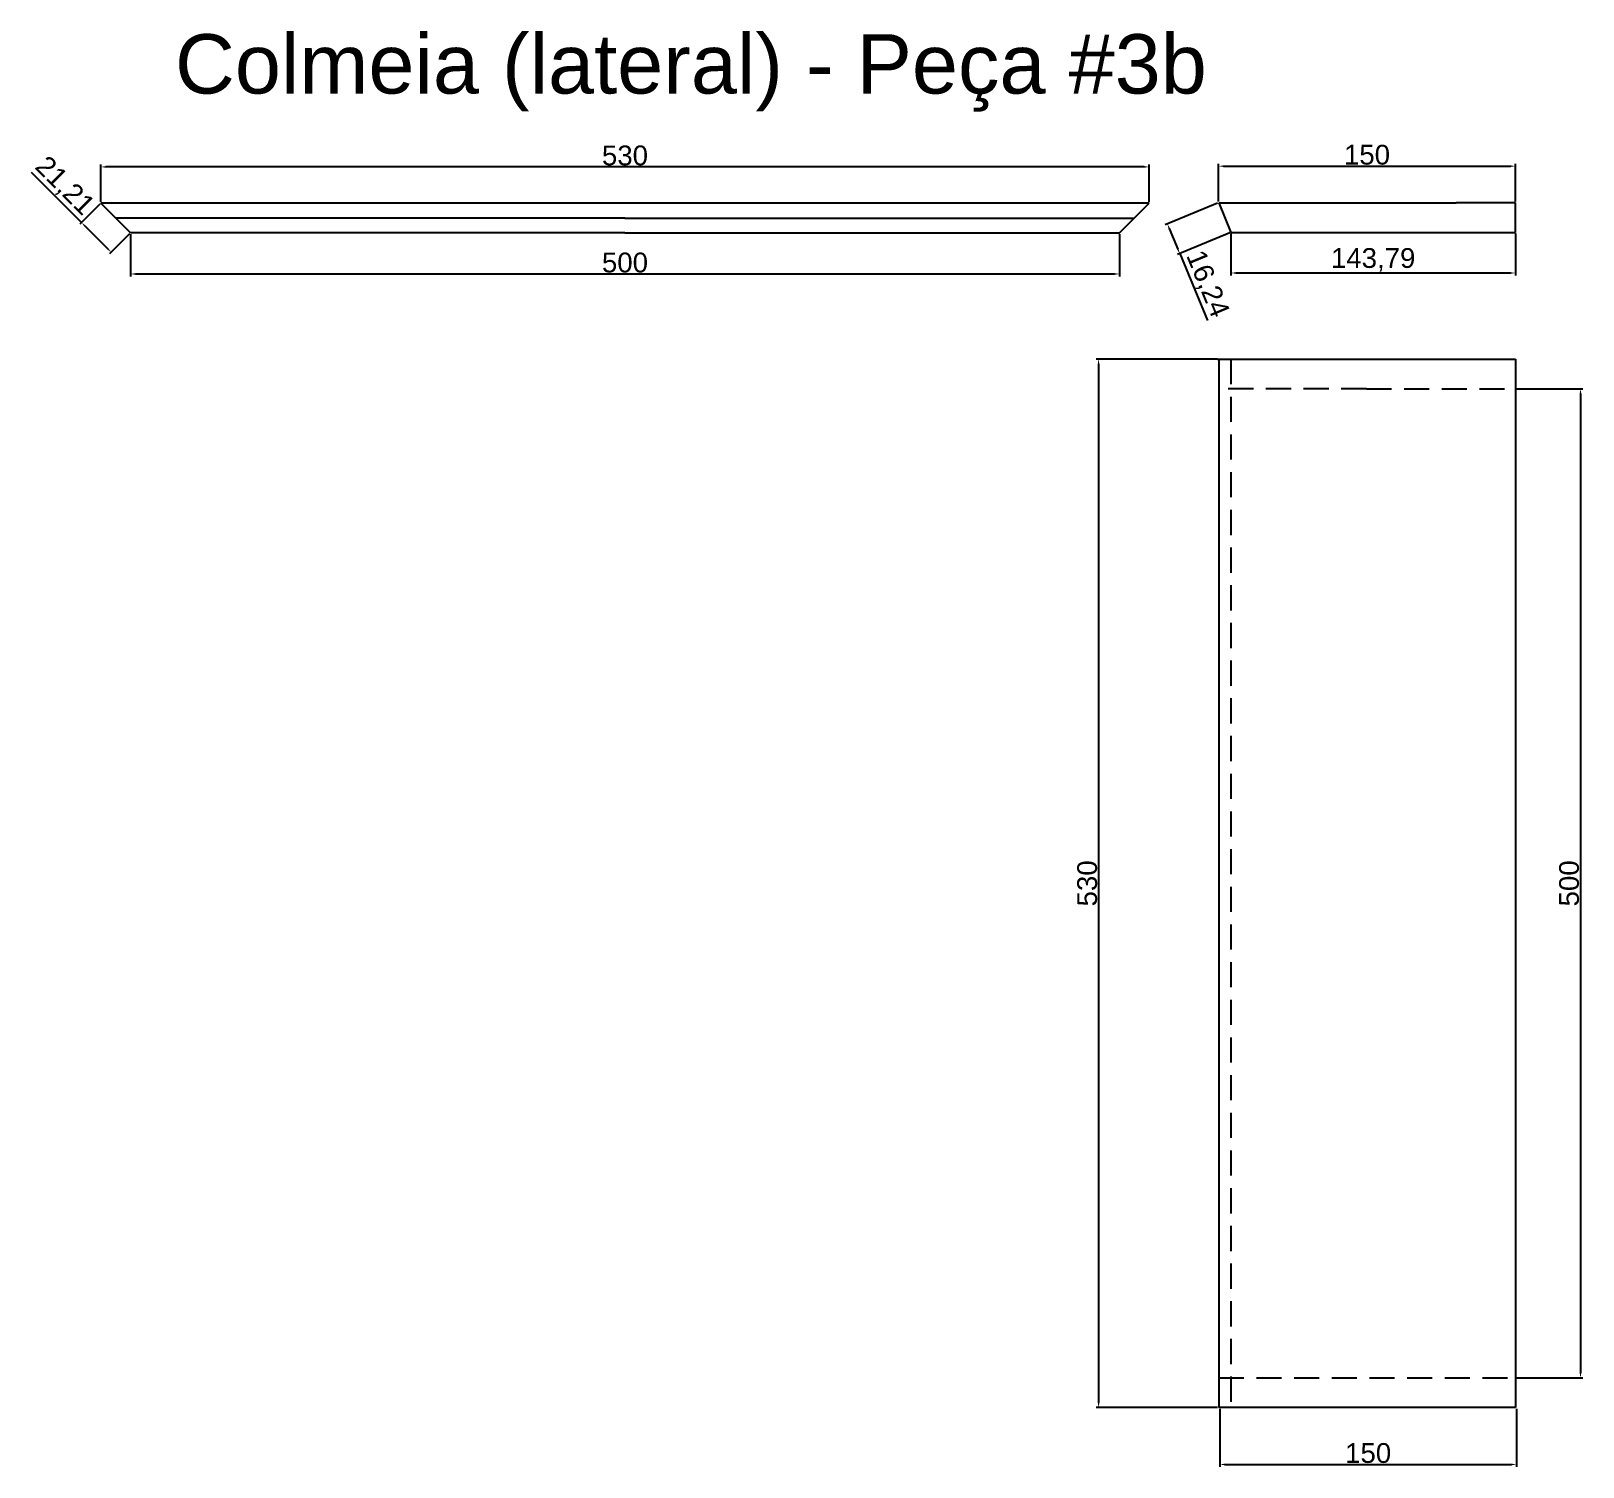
# Model space of a CAD drawing. Header units: millimetres. Extents: x 130 to 915, y 268 to 994.
import ezdxf

# ---------------------------------------------------------------- set-up
doc = ezdxf.new("R2010")
doc.units = ezdxf.units.MM
doc.linetypes.add('DASHED', pattern=[19.05, 12.7, -6.35])
doc.styles.get("Standard").update_dxf_attribs({"font": 'arial.ttf'})
doc.dimstyles.new('ISO-25', dxfattribs={"dimtxt": 2.5, "dimasz": 2.5, "dimexe": 1.25, "dimexo": 0.625, "dimtad": 1, "dimtxsty": 'Standard', "dimcen": 2.5, "dimadec": 0, "dimazin": 0, "dimtfac": 1, "dimtmove": 0, "dimatfit": 3, "dimfxl": 1, "dimarcsym": 0})

# ---------------------------------------------------------------- blocks, each defined once
blk = doc.blocks.new('*D15')
at = {"color": 5, "lineweight": -2}
for p, q in [((730.26, 906.75), (703.78, 895.78)), ((705.89, 893.95), (710.19, 883.57)), ((736.48, 891.75), (709.99, 880.78)), ((711.14, 881.26), (725.12, 847.52))]:
    blk.add_line(p, q, dxfattribs=at)
at = {"color": 5}
for points in [[(706.27, 894.11), (705.5, 893.79), (704.93, 896.26)], [(709.8, 883.41), (710.57, 883.73), (711.14, 881.26)]]:
    blk.add_solid(points, dxfattribs=at)
at = {"layer": 'Defpoints', "color": 0}
for p in [(730.84, 906.99), (737.05, 891.99), (711.14, 881.26)]:
    blk.add_point(p, dxfattribs=at)
at = {"color": 5, "insert": (724.74, 865.78), "char_height": 10, "attachment_point": 5, "rotation": 292.5}
blk.add_mtext('16,24', dxfattribs=at)
blk = doc.blocks.new('*D16')
at = {"color": 5, "lineweight": -2}
for p, q in [((737.05, 891.37), (737.05, 870.23)), ((880.84, 891.37), (880.84, 870.23)), ((739.55, 871.48), (878.34, 871.48))]:
    blk.add_line(p, q, dxfattribs=at)
at = {"color": 5}
for points in [[(739.55, 871.9), (739.55, 871.06), (737.05, 871.48)], [(878.34, 871.06), (878.34, 871.9), (880.84, 871.48)]]:
    blk.add_solid(points, dxfattribs=at)
at = {"layer": 'Defpoints', "color": 0}
for p in [(737.05, 891.99), (880.84, 891.99), (880.84, 871.48)]:
    blk.add_point(p, dxfattribs=at)
at = {"color": 5, "insert": (808.95, 878.12), "char_height": 10, "attachment_point": 5}
blk.add_mtext('143,79', dxfattribs=at)
blk = doc.blocks.new('*D18')
at = {"color": 5, "lineweight": -2}
for p, q in [((165.67, 907.38), (165.67, 926.36)), ((695.67, 907.38), (695.67, 926.36)), ((693.17, 925.11), (168.17, 925.11))]:
    blk.add_line(p, q, dxfattribs=at)
at = {"color": 5}
for points in [[(168.17, 925.52), (168.17, 924.69), (165.67, 925.11)], [(693.17, 924.69), (693.17, 925.52), (695.67, 925.11)]]:
    blk.add_solid(points, dxfattribs=at)
at = {"layer": 'Defpoints', "color": 0}
for p in [(165.67, 925.11), (165.67, 906.75), (695.67, 906.75)]:
    blk.add_point(p, dxfattribs=at)
at = {"color": 5, "insert": (430.67, 930.84), "char_height": 10, "attachment_point": 5}
blk.add_mtext('530', dxfattribs=at)
blk = doc.blocks.new('*D19')
at = {"color": 5, "lineweight": -2}
for p, q in [((180.67, 891.13), (180.67, 869.73)), ((680.67, 891.13), (680.67, 869.73)), ((183.17, 870.98), (678.17, 870.98))]:
    blk.add_line(p, q, dxfattribs=at)
at = {"color": 5}
for points in [[(183.17, 871.4), (183.17, 870.57), (180.67, 870.98)], [(678.17, 870.57), (678.17, 871.4), (680.67, 870.98)]]:
    blk.add_solid(points, dxfattribs=at)
at = {"layer": 'Defpoints', "color": 0}
for p in [(180.67, 891.75), (680.67, 891.75), (680.67, 870.98)]:
    blk.add_point(p, dxfattribs=at)
at = {"color": 5, "insert": (430.67, 876.71), "char_height": 10, "attachment_point": 5}
blk.add_mtext('500', dxfattribs=at)
blk = doc.blocks.new('*D20')
at = {"color": 5, "lineweight": -2}
for p, q in [((155.89, 896.97), (130.62, 922.24)), ((165.22, 906.31), (155.01, 896.09)), ((169.12, 883.74), (157.66, 895.21)), ((180.22, 891.31), (170.01, 881.09))]:
    blk.add_line(p, q, dxfattribs=at)
at = {"color": 5}
for points in [[(157.95, 895.5), (157.36, 894.91), (155.89, 896.97)], [(168.83, 883.45), (169.42, 884.04), (170.89, 881.97)]]:
    blk.add_solid(points, dxfattribs=at)
at = {"layer": 'Defpoints', "color": 0}
for p in [(165.67, 906.75), (155.89, 896.97), (180.67, 891.75)]:
    blk.add_point(p, dxfattribs=at)
at = {"color": 5, "insert": (147.06, 915.18), "char_height": 10, "attachment_point": 5, "rotation": 315}
blk.add_mtext('21,21', dxfattribs=at)
blk = doc.blocks.new('*D21')
at = {"color": 5, "lineweight": -2}
for p, q in [((730.22, 827.94), (668.89, 827.94)), ((670.14, 825.44), (670.14, 300.44)), ((730.22, 297.94), (668.89, 297.94))]:
    blk.add_line(p, q, dxfattribs=at)
at = {"color": 5}
for points in [[(670.55, 825.44), (669.72, 825.44), (670.14, 827.94)], [(669.72, 300.44), (670.55, 300.44), (670.14, 297.94)]]:
    blk.add_solid(points, dxfattribs=at)
at = {"layer": 'Defpoints', "color": 0}
for p in [(730.84, 827.94), (670.14, 297.94), (730.84, 297.94)]:
    blk.add_point(p, dxfattribs=at)
at = {"color": 5, "insert": (664.4, 562.94), "char_height": 10, "attachment_point": 5, "rotation": 90}
blk.add_mtext('530', dxfattribs=at)
blk = doc.blocks.new('*D22')
at = {"color": 5, "lineweight": -2}
for p, q in [((881.47, 812.94), (915.03, 812.94)), ((913.78, 810.44), (913.78, 315.44)), ((881.47, 312.94), (915.03, 312.94))]:
    blk.add_line(p, q, dxfattribs=at)
at = {"color": 5}
for points in [[(914.2, 810.44), (913.36, 810.44), (913.78, 812.94)], [(913.36, 315.44), (914.2, 315.44), (913.78, 312.94)]]:
    blk.add_solid(points, dxfattribs=at)
at = {"layer": 'Defpoints', "color": 0}
for p in [(880.84, 812.94), (880.84, 312.94), (913.78, 312.94)]:
    blk.add_point(p, dxfattribs=at)
at = {"color": 5, "insert": (908.05, 562.94), "char_height": 10, "attachment_point": 5, "rotation": 90}
blk.add_mtext('500', dxfattribs=at)
blk = doc.blocks.new('*D23')
at = {"color": 5, "lineweight": -2}
for p, q in [((731.42, 297.29), (731.42, 267.94)), ((881.42, 297.31), (881.42, 267.94)), ((733.92, 269.19), (878.92, 269.19))]:
    blk.add_line(p, q, dxfattribs=at)
at = {"color": 5}
for points in [[(733.92, 269.61), (733.92, 268.78), (731.42, 269.19)], [(878.92, 268.78), (878.92, 269.61), (881.42, 269.19)]]:
    blk.add_solid(points, dxfattribs=at)
at = {"layer": 'Defpoints', "color": 0}
for p in [(731.42, 297.92), (881.42, 297.94), (881.42, 269.19)]:
    blk.add_point(p, dxfattribs=at)
at = {"color": 5, "insert": (806.42, 274.92), "char_height": 10, "attachment_point": 5}
blk.add_mtext('150', dxfattribs=at)
blk = doc.blocks.new('*D24')
at = {"color": 5, "lineweight": -2}
for p, q in [((730.84, 907.62), (730.84, 926.73)), ((880.84, 907.62), (880.84, 926.73)), ((733.34, 925.48), (878.34, 925.48))]:
    blk.add_line(p, q, dxfattribs=at)
at = {"color": 5}
for points in [[(733.34, 925.89), (733.34, 925.06), (730.84, 925.48)], [(878.34, 925.06), (878.34, 925.89), (880.84, 925.48)]]:
    blk.add_solid(points, dxfattribs=at)
at = {"layer": 'Defpoints', "color": 0}
for p in [(880.84, 925.48), (730.84, 906.99), (880.84, 906.99)]:
    blk.add_point(p, dxfattribs=at)
at = {"color": 5, "insert": (805.84, 931.21), "char_height": 10, "attachment_point": 5}
blk.add_mtext('150', dxfattribs=at)

msp = doc.modelspace()

# ---------------------------------------------------------------- linework, layer by layer
for p, q in [((695.667, 906.751), (165.667, 906.751)), ((180.667, 891.751), (165.667, 906.751)), ((680.667, 891.751), (695.667, 906.751)), ((730.841, 906.99), (737.054, 891.99)), ((730.841, 906.99), (850.841, 906.99)), ((880.841, 906.99), (850.841, 906.99)), ((880.841, 891.99), (880.841, 906.99)), ((430.667, 899.251), (173.167, 899.251)), ((430.667, 899.251), (688.167, 899.251)), ((430.667, 891.751), (180.667, 891.751)), ((430.667, 891.751), (680.667, 891.751)), ((737.054, 891.99), (850.841, 891.99)), ((850.841, 891.99), (880.841, 891.99)), ((730.264, 827.938), (880.841, 827.938)), ((730.841, 827.938), (730.841, 297.938)), ((880.841, 827.938), (880.841, 297.938)), ((880.841, 297.938), (730.841, 297.938))]:
    msp.add_line(p, q)
at = {"linetype": 'DASHED'}
for p, q in [((737.054, 827.938), (737.054, 297.938)), ((805.552, 812.938), (730.841, 812.938)), ((805.552, 812.938), (880.841, 812.938)), ((730.841, 312.938), (880.841, 312.938))]:
    msp.add_line(p, q, dxfattribs=at)

# ---------------------------------------------------------------- texts
msp.add_text('Colmeia (lateral) - Peça #3b', height=30).set_placement((203.163, 962.188))

# ---------------------------------------------------------------- dimensions: what is measured, and where the dimension line sits
for p1, p2, distance, picture, middle in [((695.667, 906.751), (165.667, 906.751), -18.355, '*D18', (430.667, 930.84)), ((180.667, 891.751), (165.667, 906.751), 13.827, '*D20', (147.063, 915.183)), ((730.841, 906.99), (737.054, 891.99), -28.045, '*D15', (724.738, 865.775)), ((730.841, 827.938), (730.841, 297.938), -60.705, '*D21', (664.402, 562.938))]:
    dim = msp.add_aligned_dim(p1=p1, p2=p2, distance=distance, dimstyle='ISO-25', override={"dimtxt": 10, "dimclrd": 5, "dimclre": 5, "dimclrt": 5})
    dim.commit()
    dim.dimension.update_dxf_attribs({"geometry": picture, "text_midpoint": middle})
for base, p1, p2, picture, middle in [((880.841, 925.477), (730.841, 906.99), (880.841, 906.99), '*D24', (805.841, 931.208)), ((680.667, 870.984), (180.667, 891.751), (680.667, 891.751), '*D19', (430.667, 876.714)), ((880.841, 871.481), (737.054, 891.99), (880.841, 891.99), '*D16', (808.948, 878.116)), ((881.419, 269.192), (731.418, 297.917), (881.419, 297.938), '*D23', (806.418, 274.923))]:
    dim = msp.add_linear_dim(base=base, p1=p1, p2=p2, dimstyle='ISO-25', override={"dimtxt": 10, "dimclrd": 5, "dimclre": 5, "dimclrt": 5})
    dim.commit()
    dim.dimension.update_dxf_attribs({"geometry": picture, "text_midpoint": middle})
dim = msp.add_linear_dim(base=(913.779, 312.938), p1=(880.841, 812.938), p2=(880.841, 312.938), angle=90, dimstyle='ISO-25', override={"dimtxt": 10, "dimclrd": 5, "dimclre": 5, "dimclrt": 5})
dim.commit()
dim.dimension.update_dxf_attribs({"geometry": '*D22', "text_midpoint": (908.048, 562.938)})

doc.saveas('drawing.dxf')
